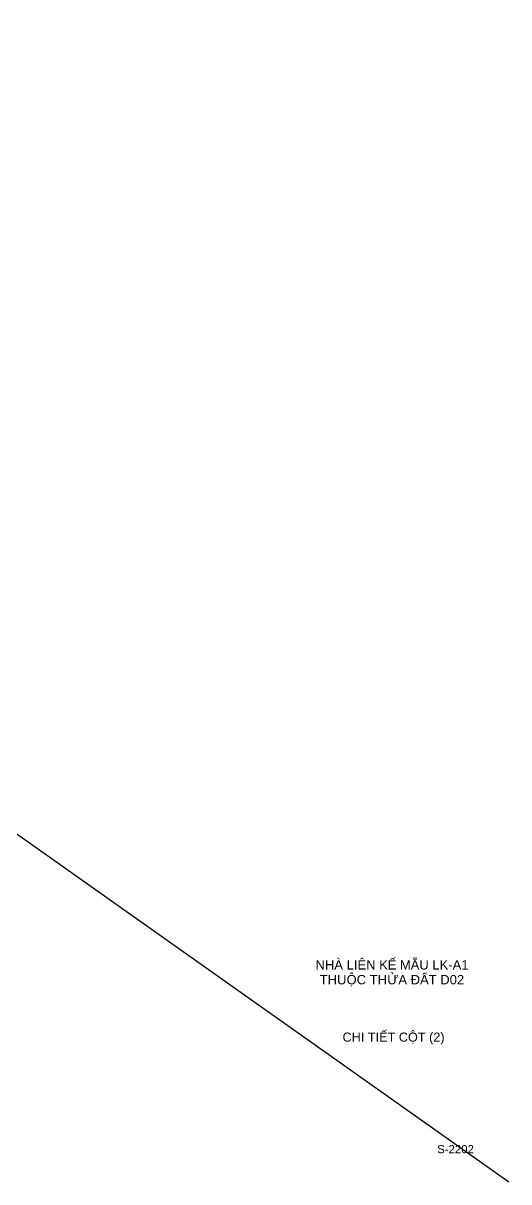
# Model space of a CAD drawing. Header units: millimetres. Extents: x -529861 to -223882, y -171969 to 61504.
# Drawn here: x -449611 to -445755, y -81333 to -72131 of the extents above; entities that cross this region are included whole.
import ezdxf

# ---------------------------------------------------------------- set-up
doc = ezdxf.new("R2010")
doc.units = ezdxf.units.MM
doc.header["$LTSCALE"] = 5000
doc.layers.add('G-ANNO-TTLB', color=7, linetype='Continuous', lineweight=18)
doc.layers.add('KCS_Plotter', color=11, linetype='Continuous', plot=False)
doc.layers.add('KCS_TEXT_BANVE_SO', color=1, linetype='Continuous')
doc.layers.add('KCS_TEXT_BANVE_TEN', color=162, linetype='Continuous')
doc.styles.add('Arial_13', font='arial.ttf', dxfattribs={"height": 2.5})
doc.styles.add('Arial_14', font='arial.ttf', dxfattribs={"height": 2.5})

msp = doc.modelspace()

# ---------------------------------------------------------------- linework, layer by layer
at = {"layer": 'KCS_Plotter', "linetype": 'ByBlock', "ltscale": 1500}
msp.add_line((-458767.54, -72131.02), (-445754.89, -81332.82), dxfattribs=at)

# ---------------------------------------------------------------- texts
at = {"layer": 'G-ANNO-TTLB', "lineweight": 9, "attachment_point": 1}
for s, insert, char_height, width, style in [('NHÀ LIÊN K', (-447289.9, -79572.74), 74.014, 695.4167, 'Arial_13'), ('\\fArial|b0|i0|c254|p34|;Ế', (-446716.12, -79572.74), 74.0138, 83.0703, 'Arial_14'), (' M', (-446647.58, -79572.74), 74.014, 137.6593, 'Arial_13'), ('\\fArial|b0|i0|c254|p34|;Ẫ', (-446534, -79572.74), 74.0138, 83.0703, 'Arial_14'), ('U LK-A1', (-446465.46, -79572.74), 74.014, 472.3137, 'Arial_13'), ('\\fArial|b0|i0|c254|p34|;Ộ', (-447043.15, -79690.23), 74.0138, 97.3109, 'Arial_14'), ('\\fArial|b0|i0|c254|p34|;Ử', (-446720.04, -79690.23), 74.0138, 106.8046, 'Arial_14'), ('\\fArial|b0|i0|c254|p34|;Ấ', (-446459.59, -79690.23), 74.0138, 83.0703, 'Arial_14'), ('THU', (-447256.61, -79690.23), 74.014, 258.7045, 'Arial_13'), ('C TH', (-446962.86, -79690.23), 74.014, 294.3061, 'Arial_13'), ('A ', (-446631.92, -79690.23), 74.014, 118.6718, 'Arial_13'), ('Đ', (-446534, -79690.23), 74.01, 90.1906, 'Arial_13'), ('T D02', (-446391.05, -79690.23), 74.014, 341.7748, 'Arial_13')]:
    msp.add_mtext(s, dxfattribs=dict(at, insert=insert, char_height=char_height, width=width, style=style))
at = {"layer": 'KCS_TEXT_BANVE_SO', "linetype": 'ByBlock', "style": 'Arial_13'}
msp.add_text('S-2202', height=64.8, dxfattribs=at).set_placement((-446323.81, -81105.8))
at = {"layer": 'KCS_TEXT_BANVE_TEN', "linetype": 'ByBlock', "style": 'Arial_13'}
msp.add_text('CHI TIẾT CỘT (2) ', height=72, dxfattribs=at).set_placement((-447075.14, -80219.4))

doc.saveas('drawing.dxf')
